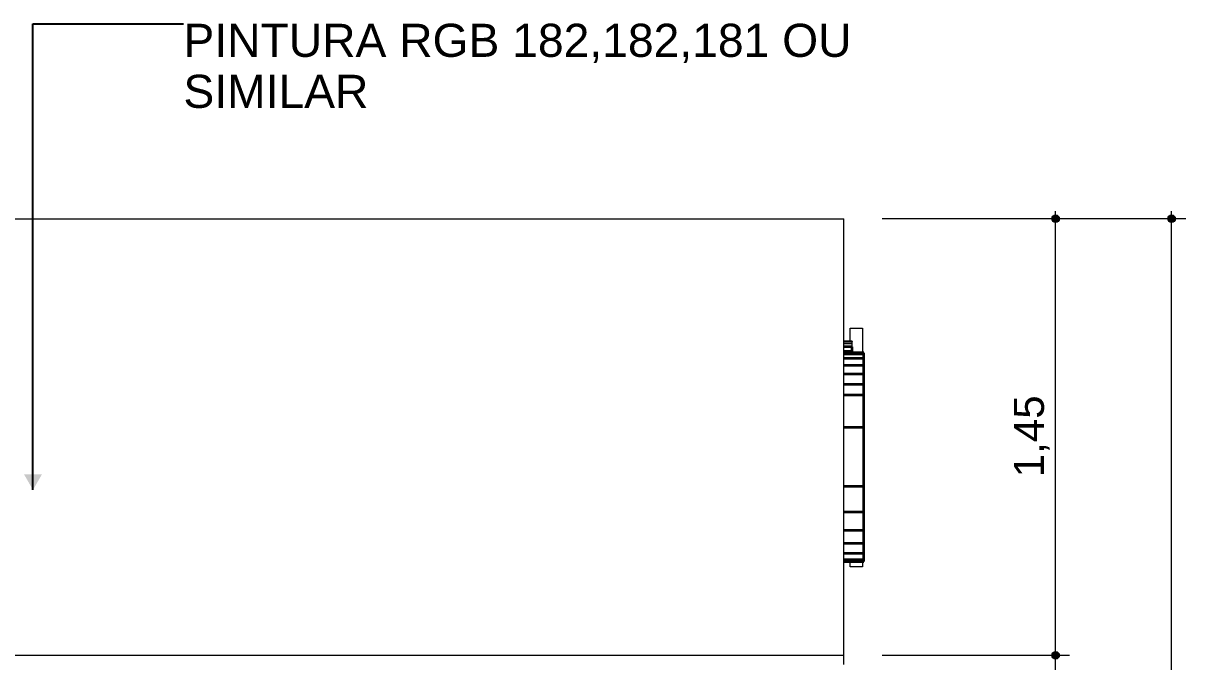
# Model space of a CAD drawing. Header units: metres. Extents: x -77 to 95, y 0 to 9.
# Drawn here: x -4.89 to -1.027, y 3.229 to 5.349 of the extents above; entities that cross this region are included whole.
import ezdxf

# ---------------------------------------------------------------- set-up
doc = ezdxf.new("R2010")
doc.units = ezdxf.units.M
doc.header["$MEASUREMENT"] = 0
for name, color, linetype, lineweight in [('0_Caneta_No__1', 7, 'Continuous', 35), ('0_Caneta_No__241', 7, 'Continuous', 13), ('NOMES.ARQ_Caneta_No__1', 7, 'Continuous', 35), ('PAREDE CONSTRUIR_Caneta_No__241', 7, 'Continuous', 13)]:
    doc.layers.add(name, color=color, linetype=linetype, lineweight=lineweight)
doc.layers.add('COTAS EXECUTIVO.EXEC', color=7, linetype='Continuous')
doc.layers.add('COTAS EXECUTIVO.EXEC_Caneta_No__25', color=7, linetype='Continuous', lineweight=13, true_color=0x982312)
doc.layers.add('NOMES.ARQ_Caneta_No__95', color=7, linetype='Continuous', lineweight=0, true_color=0xaeaeae)
doc.styles.add('ESTILO_GERADO_1', font='arial.ttf')
doc.dimstyles.new('ESTILO_GERADO__3', dxfattribs={"dimtxt": 0.18, "dimasz": 0.057, "dimexe": 0.18, "dimexo": 0.0625, "dimgap": 0, "dimtad": 0, "dimtih": 1, "dimtoh": 1, "dimdec": 4, "dimzin": 0, "dimdsep": 46, "dimcen": 0.09, "dimadec": 0, "dimazin": 0, "dimtfac": 1, "dimtdec": 4, "dimtmove": 0, "dimatfit": 3, "dimldrblk": 'ARROWHEAD_16', "dimfxl": 0, "dimtolj": 1, "dimtzin": 0, "dimarcsym": 0})
doc.dimstyles.new('ESTILO_GERADO__4', dxfattribs={"dimtxt": 0.1, "dimasz": 0.0475, "dimexe": 0.18, "dimexo": 0.576106, "dimgap": 0, "dimtad": 1, "dimzin": 0, "dimdsep": 46, "dimtxsty": 'ESTILO_GERADO_1', "dimblk": 'ARROWHEAD_11', "dimblk1": 'ARROWHEAD_11', "dimblk2": 'ARROWHEAD_11', "dimcen": 0.09, "dimclrd": 256, "dimclre": 256, "dimclrt": 256, "dimadec": 0, "dimazin": 0, "dimtfac": 1, "dimtdec": 4, "dimtmove": 0, "dimatfit": 3, "dimfxl": 0, "dimtolj": 1, "dimtzin": 0, "dimarcsym": 0})

# ---------------------------------------------------------------- blocks, each defined once
blk = doc.blocks.new('*D12', base_point=(-62.4632, 0))
at = {"layer": 'COTAS EXECUTIVO.EXEC_Caneta_No__25', "linetype": 'Continuous', "lineweight": 13, "true_color": 0x982312}
for points in [[(-1.472, 3.25), (-1.4711, 3.2452), (-1.4684, 3.2412), (-1.4643, 3.2385), (-1.4595, 3.2375), (-1.4547, 3.2385), (-1.4507, 3.2412), (-1.448, 3.2452), (-1.447, 3.25), (-1.448, 3.2548), (-1.4507, 3.2588), (-1.4547, 3.2615), (-1.4595, 3.2625), (-1.4643, 3.2615), (-1.4684, 3.2588), (-1.4711, 3.2548)], [(-1.472, -0.015), (-1.4711, -0.0198), (-1.4684, -0.0238), (-1.4643, -0.0265), (-1.4595, -0.0275), (-1.4547, -0.0265), (-1.4507, -0.0238), (-1.448, -0.0198), (-1.447, -0.015), (-1.448, -0.0102), (-1.4507, -0.0062), (-1.4547, -0.0035), (-1.4595, -0.0025), (-1.4643, -0.0035), (-1.4684, -0.0062), (-1.4711, -0.0102)]]:
    blk.add_hatch(color=24, dxfattribs=at).paths.add_polyline_path(points)
at = {"layer": 'COTAS EXECUTIVO.EXEC_Caneta_No__25', "color": 24, "linetype": 'Continuous', "lineweight": 13, "true_color": 0x982312}
for p, q in [((-1.472, 3.25), (-2.0356, 3.25)), ((-1.4126, 3.25), (-1.447, 3.25)), ((-1.4595, -0.0025), (-1.4595, 3.2375)), ((-1.472, -0.015), (-2.0356, -0.015)), ((-1.4595, -0.04), (-1.4595, -0.0275)), ((-1.4126, -0.015), (-1.447, -0.015))]:
    blk.add_line(p, q, dxfattribs=at)
for centre in [(-1.4595, 3.25), (-1.4595, -0.015)]:
    blk.add_circle(centre, 0.0125, dxfattribs=at)
at = {"layer": 'COTAS EXECUTIVO.EXEC_Caneta_No__25', "color": 24, "lineweight": 13, "true_color": 0x982312, "insert": (-1.4795, 1.484), "char_height": 0.1, "attachment_point": 7, "rotation": 90, "style": 'ESTILO_GERADO_1'}
blk.add_mtext('\\A1;{\\pql;\\fArial|b0|i0|c0|p0;\\W1.000000;3,26}', dxfattribs=at)
blk = doc.blocks.new('ARROWHEAD_11')
at = {"color": 0, "linetype": 'Continuous', "lineweight": 0}
blk.add_line((0, 0), (-1, 0), dxfattribs=at)
at = {"color": 0, "linetype": 'Continuous', "lineweight": 0, "const_width": 0.25, "flags": 128}
blk.add_lwpolyline([(-0.125, 0, 1), (0.125, 0, 1)], format="xyb", close=True, dxfattribs=at)
blk = doc.blocks.new('*D13', base_point=(-62.4632, 0))
at = {"layer": 'COTAS EXECUTIVO.EXEC_Caneta_No__25', "linetype": 'Continuous', "lineweight": 13, "true_color": 0x982312}
for points in [[(-1.472, 4.7), (-1.4711, 4.6952), (-1.4684, 4.6912), (-1.4643, 4.6885), (-1.4595, 4.6875), (-1.4547, 4.6885), (-1.4507, 4.6912), (-1.448, 4.6952), (-1.447, 4.7), (-1.448, 4.7048), (-1.4507, 4.7088), (-1.4547, 4.7115), (-1.4595, 4.7125), (-1.4643, 4.7115), (-1.4684, 4.7088), (-1.4711, 4.7048)], [(-1.472, 3.25), (-1.4711, 3.2452), (-1.4684, 3.2412), (-1.4643, 3.2385), (-1.4595, 3.2375), (-1.4547, 3.2385), (-1.4507, 3.2412), (-1.448, 3.2452), (-1.447, 3.25), (-1.448, 3.2548), (-1.4507, 3.2588), (-1.4547, 3.2615), (-1.4595, 3.2625), (-1.4643, 3.2615), (-1.4684, 3.2588), (-1.4711, 3.2548)]]:
    blk.add_hatch(color=24, dxfattribs=at).paths.add_polyline_path(points)
at = {"layer": 'COTAS EXECUTIVO.EXEC_Caneta_No__25', "color": 24, "linetype": 'Continuous', "lineweight": 13, "true_color": 0x982312}
for p, q in [((-1.4595, 4.7125), (-1.4595, 4.725)), ((-1.472, 4.7), (-2.0356, 4.7)), ((-1.4595, 3.2625), (-1.4595, 4.6875)), ((-1.4126, 4.7), (-1.447, 4.7)), ((-1.472, 3.25), (-2.0356, 3.25)), ((-1.4126, 3.25), (-1.447, 3.25))]:
    blk.add_line(p, q, dxfattribs=at)
for centre in [(-1.4595, 4.7), (-1.4595, 3.25)]:
    blk.add_circle(centre, 0.0125, dxfattribs=at)
at = {"layer": 'COTAS EXECUTIVO.EXEC_Caneta_No__25', "color": 24, "lineweight": 13, "true_color": 0x982312, "insert": (-1.4795, 3.8415), "char_height": 0.1, "attachment_point": 7, "rotation": 90, "style": 'ESTILO_GERADO_1'}
blk.add_mtext('\\A1;{\\pql;\\fArial|b0|i0|c0|p0;\\W1.000000;1,45}', dxfattribs=at)
blk = doc.blocks.new('*D14', base_point=(-62.4632, 0))
at = {"layer": 'COTAS EXECUTIVO.EXEC_Caneta_No__25', "linetype": 'Continuous', "lineweight": 13, "true_color": 0x982312}
for points in [[(-1.0861, 4.7), (-1.0852, 4.6952), (-1.0825, 4.6912), (-1.0784, 4.6885), (-1.0736, 4.6875), (-1.0689, 4.6885), (-1.0648, 4.6912), (-1.0621, 4.6952), (-1.0611, 4.7), (-1.0621, 4.7048), (-1.0648, 4.7088), (-1.0689, 4.7115), (-1.0736, 4.7125), (-1.0784, 4.7115), (-1.0825, 4.7088), (-1.0852, 4.7048)], [(-1.0861, -0.015), (-1.0852, -0.0198), (-1.0825, -0.0238), (-1.0784, -0.0265), (-1.0736, -0.0275), (-1.0689, -0.0265), (-1.0648, -0.0238), (-1.0621, -0.0198), (-1.0611, -0.015), (-1.0621, -0.0102), (-1.0648, -0.0062), (-1.0689, -0.0035), (-1.0736, -0.0025), (-1.0784, -0.0035), (-1.0825, -0.0062), (-1.0852, -0.0102)]]:
    blk.add_hatch(color=24, dxfattribs=at).paths.add_polyline_path(points)
at = {"layer": 'COTAS EXECUTIVO.EXEC_Caneta_No__25', "color": 24, "linetype": 'Continuous', "lineweight": 13, "true_color": 0x982312}
for p, q in [((-1.0736, 4.7125), (-1.0736, 4.725)), ((-1.0861, 4.7), (-1.6497, 4.7)), ((-1.0736, -0.0025), (-1.0736, 4.6875)), ((-1.0268, 4.7), (-1.0611, 4.7)), ((-1.0861, -0.015), (-1.6497, -0.015)), ((-1.0736, -0.04), (-1.0736, -0.0275)), ((-1.0268, -0.015), (-1.0611, -0.015))]:
    blk.add_line(p, q, dxfattribs=at)
for centre in [(-1.0736, 4.7), (-1.0736, -0.015)]:
    blk.add_circle(centre, 0.0125, dxfattribs=at)
at = {"layer": 'COTAS EXECUTIVO.EXEC_Caneta_No__25', "color": 24, "lineweight": 13, "true_color": 0x982312, "insert": (-1.0936, 2.209), "char_height": 0.1, "attachment_point": 7, "rotation": 90, "style": 'ESTILO_GERADO_1'}
blk.add_mtext('\\A1;{\\pql;\\fArial|b0|i0|c0|p0;\\W1.000000;4,72}', dxfattribs=at)
blk = doc.blocks.new('ARROWHEAD_16')
at = {"linetype": 'Continuous', "lineweight": 0}
blk.add_hatch(color=0, dxfattribs=at).paths.add_polyline_path([(-0.9093, 0.525), (0, 0), (-0.9093, -0.525)])
at = {"color": 0, "linetype": 'Continuous', "lineweight": 0}
blk.add_line((0, 0), (-1, 0), dxfattribs=at)

msp = doc.modelspace()

# ---------------------------------------------------------------- linework, layer by layer
at = {"layer": 'NOMES.ARQ_Caneta_No__1', "color": 7, "linetype": 'Continuous', "lineweight": 35}
for p, q in [((-2.1357, 4.2743), (-2.1627, 4.2743)), ((-2.1627, 4.2602), (-2.1357, 4.2602)), ((-2.0962, 4.2548), (-2.1627, 4.2548)), ((-2.0962, 4.25), (-2.1627, 4.25)), ((-2.1357, 4.2743), (-2.1357, 4.2745)), ((-2.1357, 4.2602), (-2.1357, 4.2743)), ((-2.1357, 4.2548), (-2.1357, 4.2602)), ((-2.0962, 4.25), (-2.0962, 4.2548)), ((-2.0962, 4.2357), (-2.0962, 4.25)), ((-2.0962, 4.2357), (-2.1627, 4.2357)), ((-2.0962, 4.213), (-2.1627, 4.213)), ((-2.0962, 4.213), (-2.0962, 4.2357)), ((-2.0962, 4.1833), (-2.0962, 4.213)), ((-2.0962, 4.1833), (-2.1627, 4.1833)), ((-2.0962, 4.1494), (-2.0962, 4.1833)), ((-2.0962, 4.1494), (-2.1627, 4.1494)), ((-2.0962, 4.1141), (-2.0962, 4.1494)), ((-2.0962, 4.1141), (-2.1627, 4.1141)), ((-2.0962, 4.0063), (-2.0962, 4.1141)), ((-2.0962, 4.0063), (-2.1627, 4.0063)), ((-2.0962, 3.812), (-2.0962, 4.0063)), ((-2.1627, 3.812), (-2.0962, 3.812)), ((-2.0962, 3.7265), (-2.0962, 3.812)), ((-2.1627, 3.7265), (-2.0962, 3.7265)), ((-2.0962, 3.6656), (-2.0962, 3.7265)), ((-2.1627, 3.6656), (-2.0962, 3.6656)), ((-2.0962, 3.6222), (-2.0962, 3.6656)), ((-2.1627, 3.6222), (-2.0962, 3.6222)), ((-2.0962, 3.5894), (-2.0962, 3.6222)), ((-2.1627, 3.5894), (-2.0962, 3.5894)), ((-2.1627, 3.5687), (-2.0962, 3.5687)), ((-2.1627, 3.5618), (-2.0962, 3.5618)), ((-2.0962, 3.5687), (-2.0962, 3.5894)), ((-2.0962, 3.5618), (-2.0962, 3.5687))]:
    msp.add_line(p, q, dxfattribs=at)
at = {"layer": 'NOMES.ARQ_Caneta_No__95', "color": 253, "linetype": 'Continuous', "lineweight": 0, "true_color": 0xaeaeae}
for p, q in [((-2.1418, 4.2935), (-2.1418, 4.3365)), ((-2.1418, 4.3365), (-2.1012, 4.3365)), ((-2.1012, 4.3365), (-2.1012, 4.2548)), ((-2.1357, 4.2935), (-2.1627, 4.2935)), ((-2.1357, 4.2925), (-2.1627, 4.2925)), ((-2.1357, 4.2905), (-2.1627, 4.2905)), ((-2.1357, 4.2935), (-2.1357, 4.2925)), ((-2.1357, 4.2905), (-2.1357, 4.2925)), ((-2.1357, 4.2844), (-2.1357, 4.2905)), ((-2.1357, 4.2844), (-2.1627, 4.2844)), ((-2.1357, 4.2745), (-2.1357, 4.2844)), ((-2.1418, 3.5613), (-2.1418, 3.5618)), ((-2.1012, 3.5613), (-2.1418, 3.5613)), ((-2.1418, 3.5435), (-2.1418, 3.5613)), ((-2.1012, 3.5618), (-2.1012, 3.5613)), ((-2.1012, 3.5613), (-2.1012, 3.5435)), ((-2.1012, 3.5435), (-2.1418, 3.5435))]:
    msp.add_line(p, q, dxfattribs=at)
at = {"layer": 'PAREDE CONSTRUIR_Caneta_No__241', "color": 7, "linetype": 'Continuous', "lineweight": 13}
for p, q in [((-15.3631, 4.7), (-2.1627, 4.7)), ((-2.1627, 3.25), (-2.1627, 4.7)), ((-2.1627, 3.25), (-15.1631, 3.25)), ((-2.1627, 3.22), (-2.1627, 3.25))]:
    msp.add_line(p, q, dxfattribs=at)

# ---------------------------------------------------------------- texts
at = {"layer": '0_Caneta_No__1', "color": 7, "linetype": 'Continuous', "lineweight": 35, "insert": (-4.3579, 5.3475), "char_height": 0.11, "width": 2.437222, "attachment_point": 1, "line_spacing_factor": 0.923867, "style": 'ESTILO_GERADO_1'}
msp.add_mtext('\\A1;{\\pql;\\fArial|b0|i0|c0|p0;\\W1.000000;PINTURA RGB \\fArial|b0|i0|c0|p0;\\W1.000000;182\\fArial|b0|i0|c0|p0;\\W1.000000;,\\fArial|b0|i0|c0|p0;\\W1.000000;182\\fArial|b0|i0|c0|p0;\\W1.000000;,\\fArial|b0|i0|c0|p0;\\W1.000000;181\\fArial|b0|i0|c0|p0;\\W1.000000; OU SIMILAR}', dxfattribs=at)

# ---------------------------------------------------------------- dimensions: what is measured, and where the dimension line sits
at = {"layer": 'COTAS EXECUTIVO.EXEC', "color": 24, "linetype": 'Continuous', "lineweight": 13, "true_color": 0x982312}
for base, p1, p2, picture, middle in [((-1.4595, 4.7), (-2.1627, 3.25), (-2.1627, 4.7), '*D13', (-1.5295, 3.971)), ((-1.0736335464, 4.699999991), (-2.1626731337, -0.015000009), (-2.1626731337, 4.699999991), '*D14', (-1.1436335467, 2.3384980058)), ((-1.4595136245, 3.249999991), (-14.7616731409, -0.0150000072), (-2.1626731337, 3.249999991), '*D12', (-1.5295136248, 1.6134980066))]:
    dim = msp.add_linear_dim(base=base, p1=p1, p2=p2, angle=90, dimstyle='ESTILO_GERADO__4', dxfattribs=at)
    dim.commit()
    dim.dimension.update_dxf_attribs({"geometry": picture, "text_midpoint": middle, "dimtype": 160, "text_rotation": 90})

# ---------------------------------------------------------------- leaders
at = {"layer": '0_Caneta_No__241', "color": 7, "linetype": 'Continuous', "lineweight": 13, "annotation_type": 0, "has_hookline": 1, "hookline_direction": 0, "text_width": 2.1945}
msp.add_leader([(-4.8579, 3.7995), (-4.8579, 5.3475), (-4.3579, 5.3475)], dimstyle='ESTILO_GERADO__3', dxfattribs=at)

doc.saveas('drawing.dxf')
